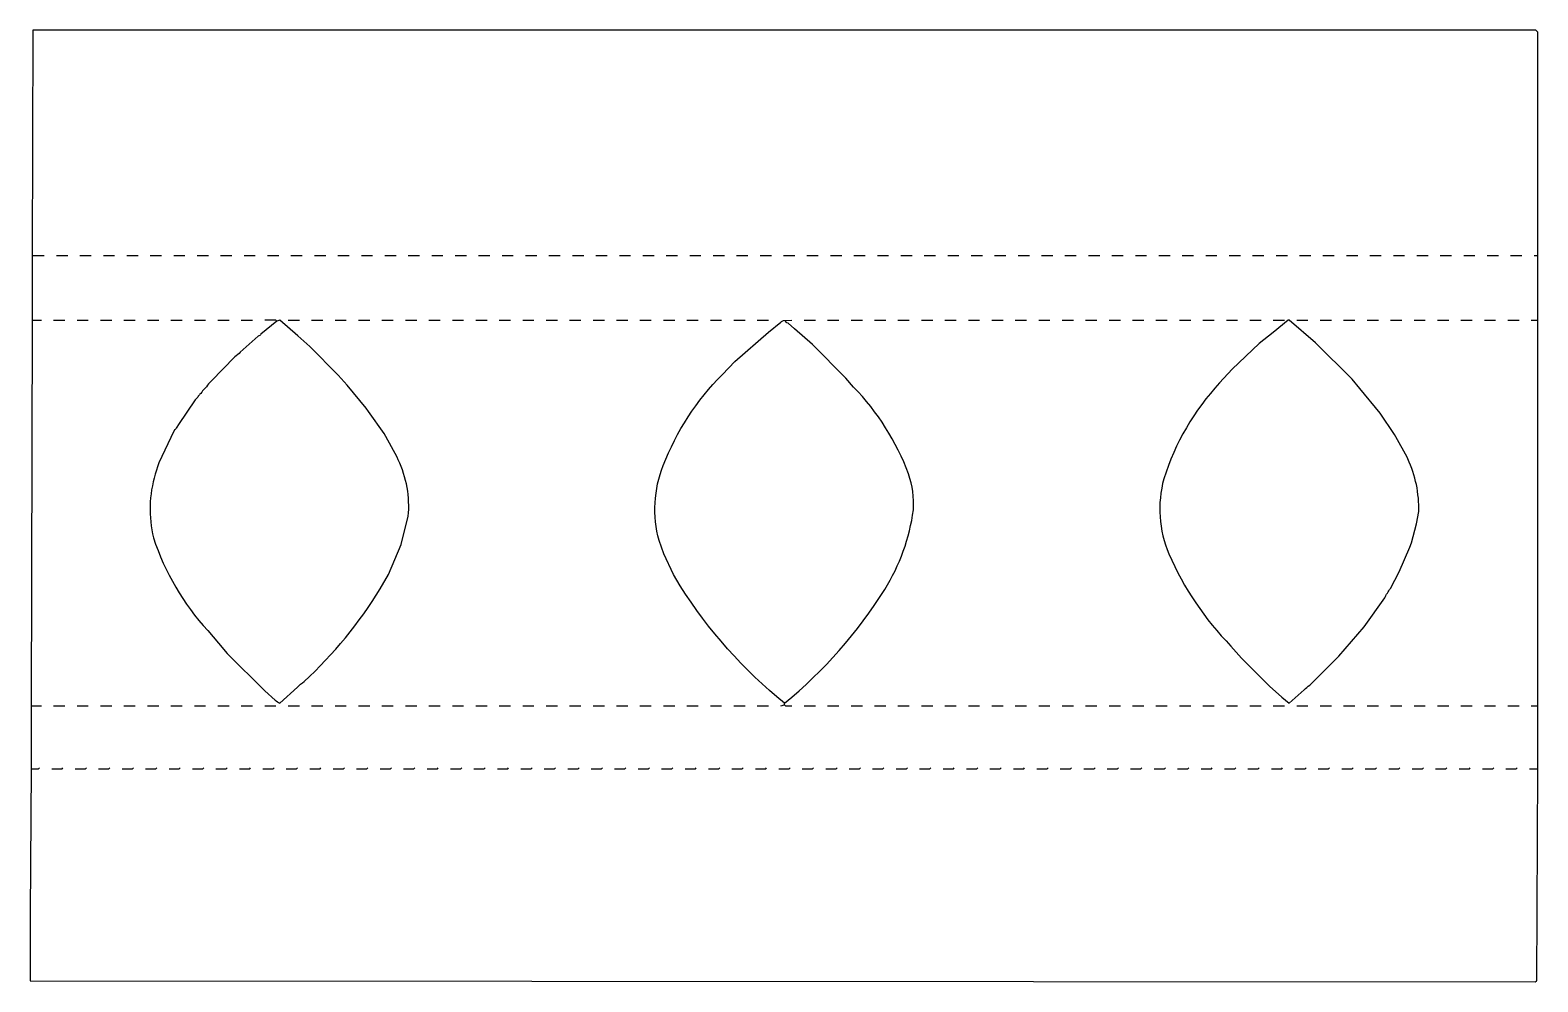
# Model space of a CAD drawing. Extents: x 82 to 1689, y 53 to 1067.
import ezdxf

# ---------------------------------------------------------------- set-up
doc = ezdxf.new("R2010")
doc.units = 0
doc.layers.get('0').update_dxf_attribs({"linetype": 'CONTINUOUS'})

msp = doc.modelspace()

# ---------------------------------------------------------------- linework, layer by layer
at = {"color": 250, "linetype": 'CONTINUOUS'}
for points in [[(1686, 53), (1687.1, 53.7), (1688.000078, 54.008849), (1689, 280), (1689, 347), (1689, 758), (1689, 827), (1689, 1065), (1687, 1067), (85, 1067), (84, 827), (84, 758), (83, 347), (83, 280), (82, 126), (82, 54), (1686, 53)], [(84, 827), (97, 827)], [(110, 827), (122, 827)], [(135, 827), (147, 827)], [(160, 827), (172, 827)], [(185, 827), (197, 827)], [(210, 827), (222, 827)], [(235, 827), (247, 827)], [(260, 827), (272, 827)], [(285, 827), (297, 827)], [(310, 827), (322, 827)], [(335, 827), (347, 827)], [(360, 827), (372, 827)], [(385, 827), (397, 827)], [(410, 827), (422, 827)], [(435, 827), (447, 827)], [(460, 827), (472, 827)], [(485, 827), (497, 827)], [(510, 827), (522, 827)], [(535, 827), (547, 827)], [(560, 827), (572, 827)], [(585, 827), (597, 827)], [(610, 827), (622, 827)], [(635, 827), (647, 827)], [(660, 827), (672, 827)], [(685, 827), (697, 827)], [(710, 827), (722, 827)], [(735, 827), (747, 827)], [(760, 827), (772, 827)], [(785, 827), (797, 827)], [(810, 827), (822, 827)], [(835, 827), (847, 827)], [(860, 827), (872, 827)], [(885, 827), (897, 827)], [(910, 827), (922, 827)], [(935, 827), (947, 827)], [(960, 827), (972, 827)], [(985, 827), (997, 827)], [(1010, 827), (1022, 827)], [(1035, 827), (1047, 827)], [(1060, 827), (1072, 827)], [(1085, 827), (1097, 827)], [(1110, 827), (1122, 827)], [(1135, 827), (1147, 827)], [(1160, 827), (1172, 827)], [(1185, 827), (1197, 827)], [(1210, 827), (1222, 827)], [(1235, 827), (1247, 827)], [(1260, 827), (1272, 827)], [(1285, 827), (1297, 827)], [(1310, 827), (1322, 827)], [(1335, 827), (1347, 827)], [(1360, 827), (1372, 827)], [(1385, 827), (1397, 827)], [(1410, 827), (1422, 827)], [(1435, 827), (1447, 827)], [(1460, 827), (1472, 827)], [(1485, 827), (1497, 827)], [(1510, 827), (1522, 827)], [(1535, 827), (1547, 827)], [(1560, 827), (1572, 827)], [(1585, 827), (1597, 827)], [(1610, 827), (1622, 827)], [(1635, 827), (1647, 827)], [(1660, 827), (1672, 827)], [(1685, 827), (1689, 827)], [(84, 758), (94, 758)], [(107, 758), (119, 758)], [(132, 758), (144, 758)], [(157, 758), (169, 758)], [(182, 758), (194, 758)], [(207, 758), (219, 758)], [(232, 758), (244, 758)], [(257, 758), (269, 758)], [(282, 758), (294, 758)], [(307, 758), (319, 758)], [(357, 758), (369, 758)], [(382, 758), (394, 758)], [(407, 758), (419, 758)], [(432, 758), (444, 758)], [(457, 758), (469, 758)], [(482, 758), (494, 758)], [(507, 758), (519, 758)], [(532, 758), (544, 758)], [(557, 758), (569, 758)], [(582, 758), (594, 758)], [(607, 758), (619, 758)], [(632, 758), (644, 758)], [(657, 758), (669, 758)], [(682, 758), (694, 758)], [(707, 758), (719, 758)], [(732, 758), (744, 758)], [(757, 758), (769, 758)], [(782, 758), (794, 758)], [(807, 758), (819, 758)], [(832, 758), (844, 758)], [(857, 758), (869, 758)], [(907, 758), (919, 758)], [(932, 758), (944, 758)], [(957, 758), (969, 758)], [(982, 758), (994, 758)], [(1007, 758), (1019, 758)], [(1032, 758), (1044, 758)], [(1057, 758), (1069, 758)], [(1082, 758), (1094, 758)], [(1107, 758), (1119, 758)], [(1132, 758), (1144, 758)], [(1157, 758), (1169, 758)], [(1182, 758), (1194, 758)], [(1207, 758), (1219, 758)], [(1232, 758), (1244, 758)], [(1257, 758), (1269, 758)], [(1282, 758), (1294, 758)], [(1307, 758), (1319, 758)], [(1332, 758), (1344, 758)], [(1357, 758), (1369, 758)], [(1382, 758), (1394, 758)], [(1407, 758), (1419, 758)], [(1432, 758), (1444, 758)], [(1457, 758), (1469, 758)], [(1482, 758), (1494, 758)], [(1507, 758), (1519, 758)], [(1532, 758), (1544, 758)], [(1557, 758), (1569, 758)], [(1582, 758), (1594, 758)], [(1607, 758), (1619, 758)], [(1632, 758), (1644, 758)], [(1657, 758), (1669, 758)], [(1682, 758), (1689, 758)], [(83, 347), (94, 347)], [(107, 347), (119, 347)], [(132, 347), (144, 347)], [(157, 347), (169, 347)], [(182, 347), (194, 347)], [(207, 347), (219, 347)], [(232, 347), (244, 347)], [(257, 347), (269, 347)], [(282, 347), (294, 347)], [(307, 347), (319, 347)], [(332, 347), (344, 347)], [(357, 347), (369, 347)], [(382, 347), (394, 347)], [(407, 347), (419, 347)], [(432, 347), (444, 347)], [(457, 347), (469, 347)], [(482, 347), (494, 347)], [(507, 347), (519, 347)], [(532, 347), (544, 347)], [(557, 347), (569, 347)], [(582, 347), (594, 347)], [(607, 347), (619, 347)], [(632, 347), (644, 347)], [(657, 347), (669, 347)], [(682, 347), (694, 347)], [(707, 347), (719, 347)], [(732, 347), (744, 347)], [(757, 347), (769, 347)], [(782, 347), (794, 347)], [(807, 347), (819, 347)], [(832, 347), (844, 347)], [(857, 347), (869, 347)], [(907, 347), (919, 347)], [(932, 347), (944, 347)], [(957, 347), (969, 347)], [(982, 347), (994, 347)], [(1007, 347), (1019, 347)], [(1032, 347), (1044, 347)], [(1057, 347), (1069, 347)], [(1082, 347), (1094, 347)], [(1107, 347), (1119, 347)], [(1132, 347), (1144, 347)], [(1157, 347), (1169, 347)], [(1182, 347), (1194, 347)], [(1207, 347), (1219, 347)], [(1232, 347), (1244, 347)], [(1257, 347), (1269, 347)], [(1282, 347), (1294, 347)], [(1307, 347), (1319, 347)], [(1332, 347), (1344, 347)], [(1357, 347), (1369, 347)], [(1382, 347), (1394, 347)], [(1407, 347), (1419, 347)], [(1432, 347), (1444, 347)], [(1457, 347), (1469, 347)], [(1482, 347), (1494, 347)], [(1507, 347), (1519, 347)], [(1532, 347), (1544, 347)], [(1557, 347), (1569, 347)], [(1582, 347), (1594, 347)], [(1607, 347), (1619, 347)], [(1632, 347), (1644, 347)], [(1657, 347), (1669, 347)], [(1682, 347), (1689, 347)]]:
    msp.add_lwpolyline(points, dxfattribs=at)
for points in [[(345, 757), (328, 743, -0.205258), (325, 741), (306, 724, -0.076982), (300, 719), (275, 693, 0.076982), (270, 687), (268, 685, 0.083767), (264, 680), (263, 679, 0.115121), (260.8, 676.1), (258, 673), (240, 647), (238.2, 643.9, -0.118981), (236, 641), (231.8, 633.1), (219.3, 605.9), (215.352941, 593.911765, 0.132835), (213.352941, 526.088235, 0.104275), (271.245902, 427.204918), (282.752212, 413.783186), (292, 403), (332, 363), (343.226244, 353.248869, 0.074235), (348, 350), (367, 367, -0.064525), (374, 373, 0.069478), (455.2, 471.9), (463.8, 487.1), (477.3, 518.9), (485, 549, 0.137133), (474.3, 609.1), (473.2, 612.1), (461.2, 634.1), (459.230769, 637.153846), (442.76, 660.82), (440.24, 664.18), (419.751131, 688.773756), (410.248869, 699.226244), (380, 730), (367.216814, 741.247788), (348, 758), (345, 757), (344, 758), (332, 758)], [(886, 348), (886, 350, -0.080692), (774.8, 474.9), (767.8, 486.9), (757.3, 509.1), (752.352941, 523.088235, -0.159549), (756.7, 603.1, -0.103295), (819.8, 700.1), (833, 714), (868.9, 745.2), (882, 756, -0.130794), (885.044554, 757.554455), (894, 758)], [(886, 350, 0.083189), (992.8, 471.1, 0.10717), (1023.439024, 555.95122, 0.098651), (1018.3, 594.1, 0.103108), (959.751381, 686.776243), (951.248619, 696.223757), (916, 732), (896.783186, 748.752212), (889.788235, 754.752941, -0.388007), (887, 758)], [(1424, 350), (1440, 364, -0.076982), (1446, 369), (1477, 400), (1503.8, 431.1), (1526, 462, -0.129316), (1528.8, 467.1, -0.089283), (1532, 472), (1541.2, 489.9), (1552.7, 516.1), (1554.3, 520.9), (1559.594595, 541.067568), (1562, 554, 0.120358), (1550.3, 610.1), (1549.7, 611.9), (1537.769231, 633.846154), (1536.230769, 636.153846), (1520.76, 658.82), (1499.247059, 685.211765), (1491, 695), (1452, 734), (1424, 758), (1423, 758), (1407, 745), (1392, 733), (1363.2, 705.9), (1349.8, 691.1, 0.112182), (1290.352941, 588.911765, 0.167944), (1295.7, 508.9, 0.089202), (1361.752212, 410.783186), (1373, 398), (1403, 368), (1416.230032, 356.249201), (1424, 350)]]:
    msp.add_lwpolyline(points, format="xyb", dxfattribs=at)
at = {"color": 247, "linetype": 'CONTINUOUS'}
msp.add_lwpolyline([(882, 347), (886, 348), (887, 347), (894, 347)], dxfattribs=at)
at = {"color": 251, "linetype": 'CONTINUOUS'}
for points in [[(83, 280), (91, 280), (92, 281)], [(1680, 280), (1689, 280)]]:
    msp.add_lwpolyline(points, dxfattribs=at)
at = {"color": 252, "linetype": 'CONTINUOUS'}
for points in [[(105, 280), (116, 280), (117, 281)], [(130, 280), (141, 280), (142, 281)], [(155, 280), (166, 280), (167, 281)], [(180, 280), (191, 280), (192, 281)], [(205, 280), (216, 280), (217, 281)], [(230, 280), (241, 280), (242, 281)], [(255, 280), (266, 280), (267, 281)], [(280, 280), (291, 280), (292, 281)], [(305, 280), (316, 280), (317, 281)], [(330, 280), (341, 280), (342, 281)], [(355, 280), (366, 280), (367, 281)], [(380, 280), (391, 280), (392, 281)], [(405, 280), (416, 280), (417, 281)], [(430, 280), (441, 280), (442, 281)], [(455, 280), (466, 280), (467, 281)], [(480, 280), (491, 280), (492, 281)], [(505, 280), (516, 280), (517, 281)], [(530, 280), (541, 280), (542, 281)], [(555, 280), (566, 280), (567, 281)], [(580, 280), (591, 280), (592, 281)], [(605, 280), (616, 280), (617, 281)], [(630, 280), (641, 280), (642, 281)], [(655, 280), (666, 280), (667, 281)], [(680, 280), (691, 280), (692, 281)], [(705, 280), (716, 280), (717, 281)], [(730, 280), (741, 280), (742, 281)], [(755, 280), (766, 280), (767, 281)], [(780, 280), (791, 280), (792, 281)], [(805, 280), (816, 280), (817, 281)], [(830, 280), (841, 280), (842, 281)], [(855, 280), (866, 280), (867, 281)], [(880, 280), (891, 280), (892, 281)], [(905, 280), (916, 280), (917, 281)], [(930, 280), (941, 280), (942, 281)], [(955, 280), (966, 280), (967, 281)], [(980, 280), (991, 280), (992, 281)], [(1005, 280), (1016, 280), (1017, 281)], [(1030, 280), (1041, 280), (1042, 281)], [(1055, 280), (1066, 280), (1067, 281)], [(1080, 280), (1091, 280), (1092, 281)], [(1105, 280), (1116, 280), (1117, 281)], [(1130, 280), (1141, 280), (1142, 281)], [(1155, 280), (1166, 280), (1167, 281)], [(1180, 280), (1191, 280), (1192, 281)], [(1205, 280), (1216, 280), (1217, 281)], [(1230, 280), (1241, 280), (1242, 281)], [(1255, 280), (1266, 280), (1267, 281)], [(1280, 280), (1291, 280), (1292, 281)], [(1305, 280), (1316, 280), (1317, 281)], [(1330, 280), (1341, 280), (1342, 281)], [(1355, 280), (1366, 280), (1367, 281)], [(1380, 280), (1391, 280), (1392, 281)], [(1405, 280), (1416, 280), (1417, 281)], [(1430, 280), (1441, 280), (1442, 281)], [(1455, 280), (1466, 280), (1467, 281)], [(1480, 280), (1491, 280), (1492, 281)], [(1505, 280), (1516, 280), (1517, 281)], [(1530, 280), (1541, 280), (1542, 281)], [(1555, 280), (1566, 280), (1567, 281)], [(1580, 280), (1591, 280), (1592, 281)], [(1605, 280), (1616, 280), (1617, 281)], [(1630, 280), (1641, 280), (1642, 281)], [(1655, 280), (1666, 280), (1667, 281)]]:
    msp.add_lwpolyline(points, dxfattribs=at)

doc.saveas('drawing.dxf')
